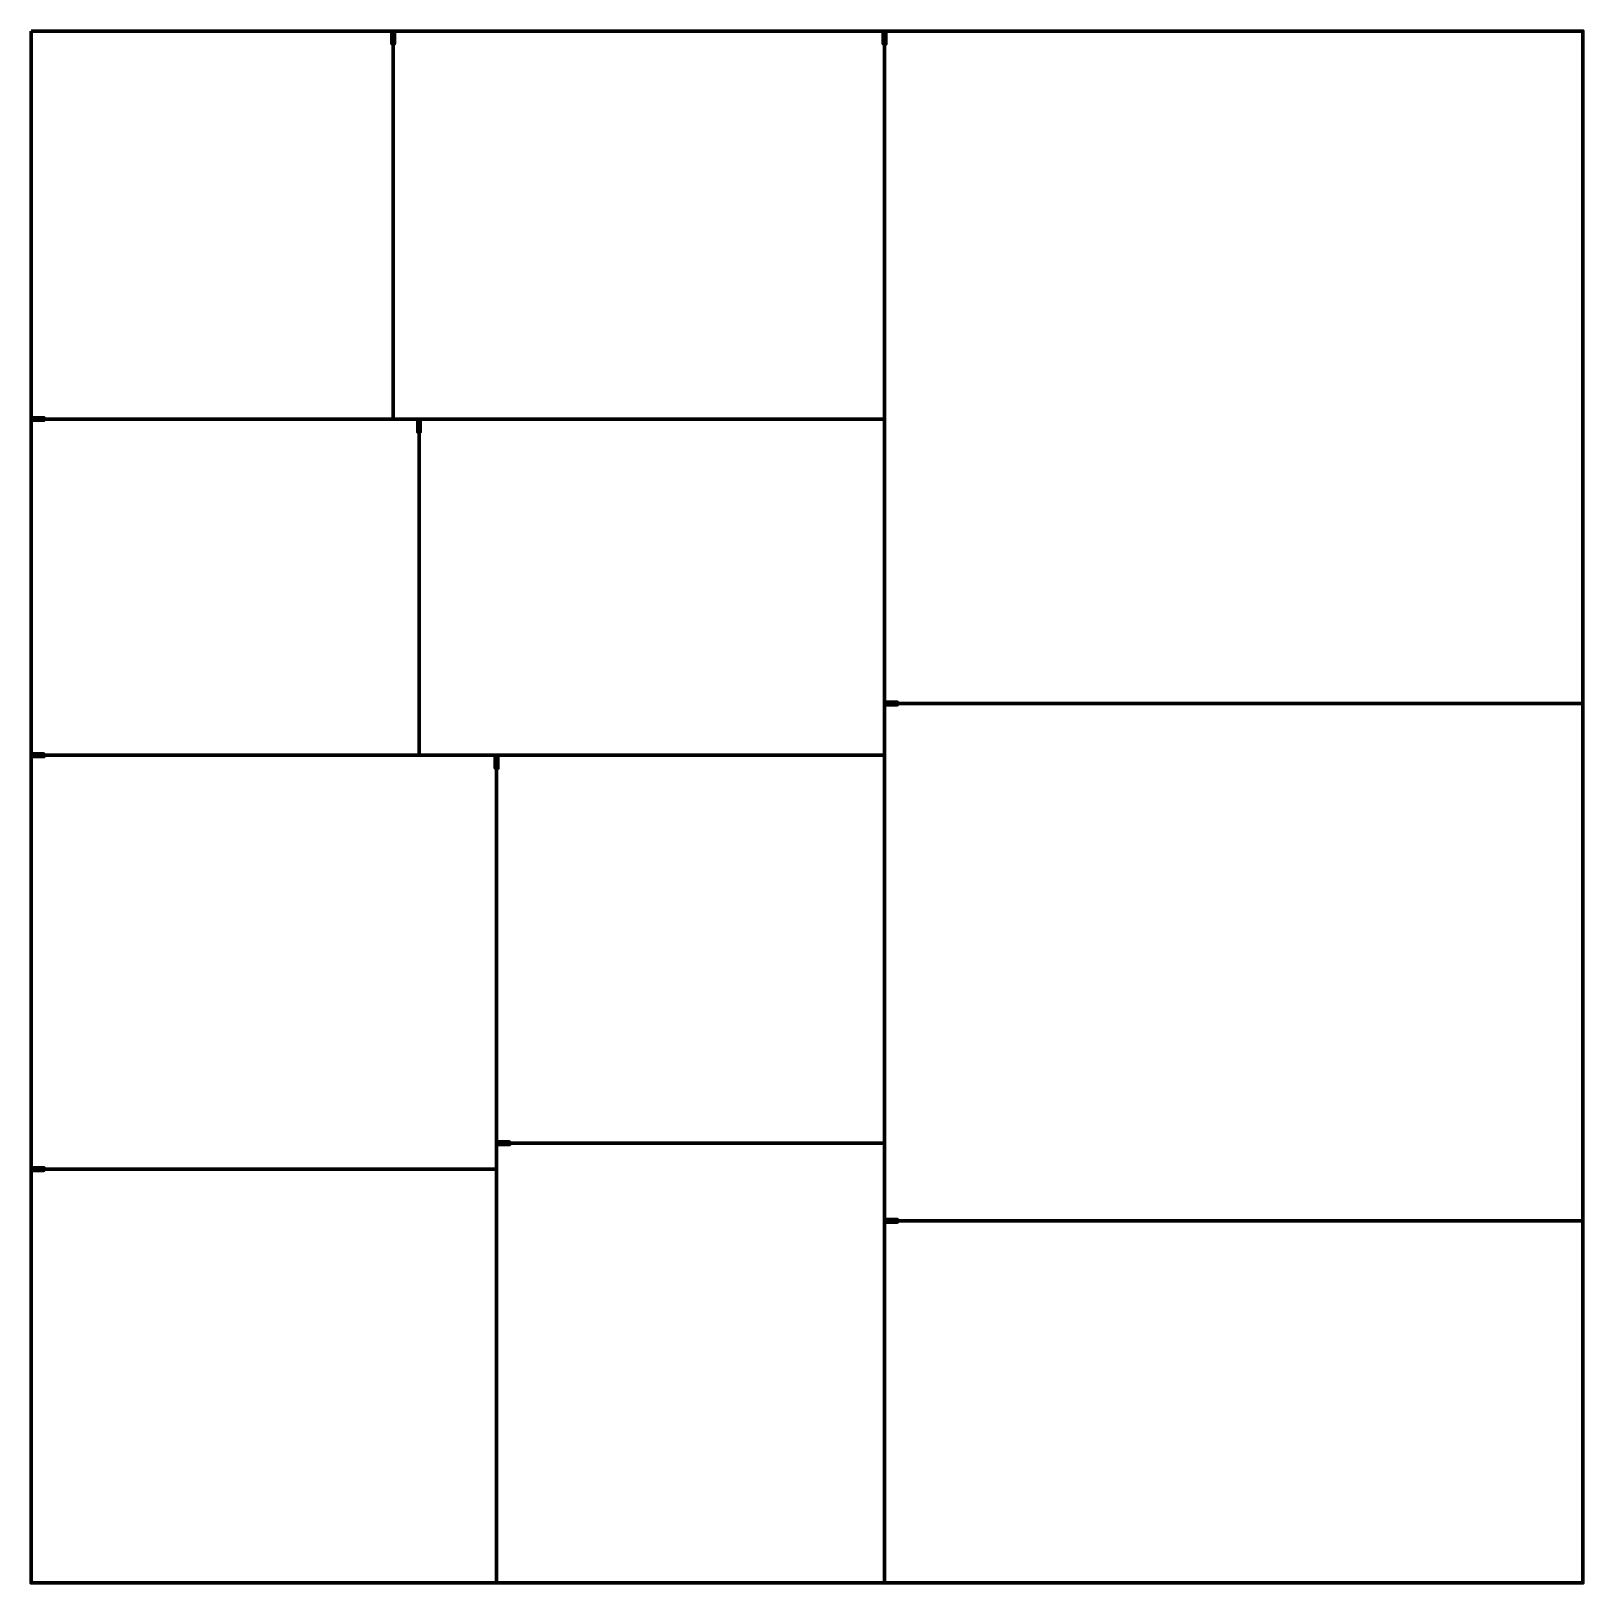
# Model space of a CAD drawing. Extents: x 0 to 60, y -60 to 0.
import ezdxf

# ---------------------------------------------------------------- set-up
doc = ezdxf.new("R2010")
doc.units = 0
doc.linetypes.add('Solid', pattern=[0])

msp = doc.modelspace()

# ---------------------------------------------------------------- linework, layer by layer
at = {"color": 0, "linetype": 'Solid', "lineweight": 100}
for points in [[(0, 0), (60, 0), (60, -60), (0, -60)], [(0, 0), (33, 0), (33, -60), (0, -60)], [(0, 0), (33, 0), (33, -28), (0, -28)], [(0, 0), (33, 0), (33, -15), (0, -15)], [(0, 0), (14, 0), (14, -15), (0, -15)], [(13.95, 0), (14.05, 0), (14.05, -0.5), (13.95, -0.5)], [(14, 0), (33, 0), (33, -15), (14, -15)], [(32.95, 0), (33.05, 0), (33.05, -0.5), (32.95, -0.5)], [(33, 0), (60, 0), (60, -60), (33, -60)], [(33, 0), (60, 0), (60, -26), (33, -26)], [(0, -14.95), (0.5, -14.95), (0.5, -15.05), (0, -15.05)], [(0, -15), (33, -15), (33, -28), (0, -28)], [(0, -15), (15, -15), (15, -28), (0, -28)], [(14.95, -15), (15.05, -15), (15.05, -15.5), (14.95, -15.5)], [(15, -15), (33, -15), (33, -28), (15, -28)], [(33, -25.95), (33.5, -25.95), (33.5, -26.05), (33, -26.05)], [(33, -26), (60, -26), (60, -60), (33, -60)], [(33, -26), (60, -26), (60, -46), (33, -46)], [(0, -27.95), (0.5, -27.95), (0.5, -28.05), (0, -28.05)], [(0, -28), (33, -28), (33, -60), (0, -60)], [(0, -28), (18, -28), (18, -60), (0, -60)], [(0, -28), (18, -28), (18, -44), (0, -44)], [(17.95, -28), (18.05, -28), (18.05, -28.5), (17.95, -28.5)], [(18, -28), (33, -28), (33, -60), (18, -60)], [(18, -28), (33, -28), (33, -43), (18, -43)], [(18, -42.95), (18.5, -42.95), (18.5, -43.05), (18, -43.05)], [(18, -43), (33, -43), (33, -60), (18, -60)], [(0, -43.95), (0.5, -43.95), (0.5, -44.05), (0, -44.05)], [(0, -44), (18, -44), (18, -60), (0, -60)], [(33, -45.95), (33.5, -45.95), (33.5, -46.05), (33, -46.05)], [(33, -46), (60, -46), (60, -60), (33, -60)]]:
    msp.add_lwpolyline(points, close=True, dxfattribs=at)

doc.saveas('drawing.dxf')
